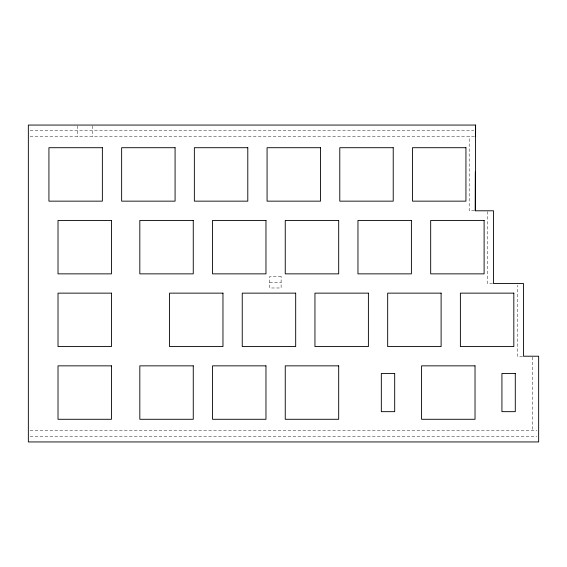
<?xml version="1.0" encoding="UTF-8"?>
<svg xmlns="http://www.w3.org/2000/svg" width="567" height="567" viewBox="0 0 567 567"><rect width="100%" height="100%" fill="white"/><g stroke="black" fill="none" stroke-linecap="round" stroke-linejoin="round"><path stroke-width="0.43" stroke-dasharray="2.83 2.13" d="M30.122 130.779L473.821 130.779M30.122 136.505L475.302 136.505M474.43 210.789L469.192 210.789L469.192 136.505M269.672 282.253L281.119 282.253M492.603 283.5L487.372 283.5L487.372 211.661M522.59 356.211L517.352 356.211L517.352 285.251M30.122 430.495L536.906 430.495M30.122 436.221L536.878 436.221M532.541 357.097L532.541 430.495M92.563 125.938L92.563 136.505M77.296 125.938L77.296 136.505M281.119 276.533L269.672 276.533L269.672 287.979L281.119 287.979L281.119 276.533"/><path stroke-width="0.85" d="M475.302 210.789L475.593 125.059L28.35 125.059L28.35 441.941L538.65 441.941L538.65 356.211L523.461 356.211L523.461 283.5L493.481 283.5L493.481 210.789L475.302 210.789L475.302 171.879M475.593 125.059L475.593 136.505M102.365 147.711L48.932 147.711L48.932 201.15L102.365 201.15L102.365 147.711M175.083 147.711L121.643 147.711L121.643 201.15L175.083 201.15L175.083 147.711M247.793 147.711L194.353 147.711L194.353 201.15L247.793 201.15L247.793 147.711M320.511 147.711L267.071 147.711L267.071 201.15L320.511 201.15L320.511 147.711M393.222 147.711L339.782 147.711L339.782 201.15L393.222 201.15L393.222 147.711M465.939 147.711L412.5 147.711L412.5 201.15L465.939 201.15L465.939 147.711M111.458 220.421L58.018 220.421L58.018 273.861L111.458 273.861L111.458 220.421M193.262 220.421L139.822 220.421L139.822 273.861L193.262 273.861L193.262 220.421M265.973 220.421L212.533 220.421L212.533 273.861L265.973 273.861L265.973 220.421M338.69 220.421L285.251 220.421L285.251 273.861L338.69 273.861L338.69 220.421M411.401 220.421L357.961 220.421L357.961 273.861L411.401 273.861L411.401 220.421M484.112 220.421L430.679 220.421L430.679 273.861L484.112 273.861L484.112 220.421M111.458 293.139L58.018 293.139L58.018 346.579L111.458 346.579L111.458 293.139M222.966 293.139L169.533 293.139L169.533 346.579L222.966 346.579L222.966 293.139M295.683 293.139L242.244 293.139L242.244 346.579L295.683 346.579L295.683 293.139M368.394 293.139L314.954 293.139L314.954 346.579L368.394 346.579L368.394 293.139M441.112 293.139L387.672 293.139L387.672 346.579L441.112 346.579L441.112 293.139M513.822 293.139L460.383 293.139L460.383 346.579L513.822 346.579L513.822 293.139M111.458 365.85L58.018 365.85L58.018 419.289L111.458 419.289L111.458 365.85M193.262 365.85L139.822 365.85L139.822 419.289L193.262 419.289L193.262 365.85M265.973 365.85L212.533 365.85L212.533 419.289L265.973 419.289L265.973 365.85M338.69 365.85L285.251 365.85L285.251 419.289L338.69 419.289L338.69 365.85M475.026 365.85L421.586 365.85L421.586 419.289L475.026 419.289L475.026 365.85M394.689 373.483L381.329 373.483L381.329 411.656L394.689 411.656L394.689 373.483M515.29 373.483L501.93 373.483L501.93 411.656L515.29 411.656L515.29 373.483"/></g></svg>
